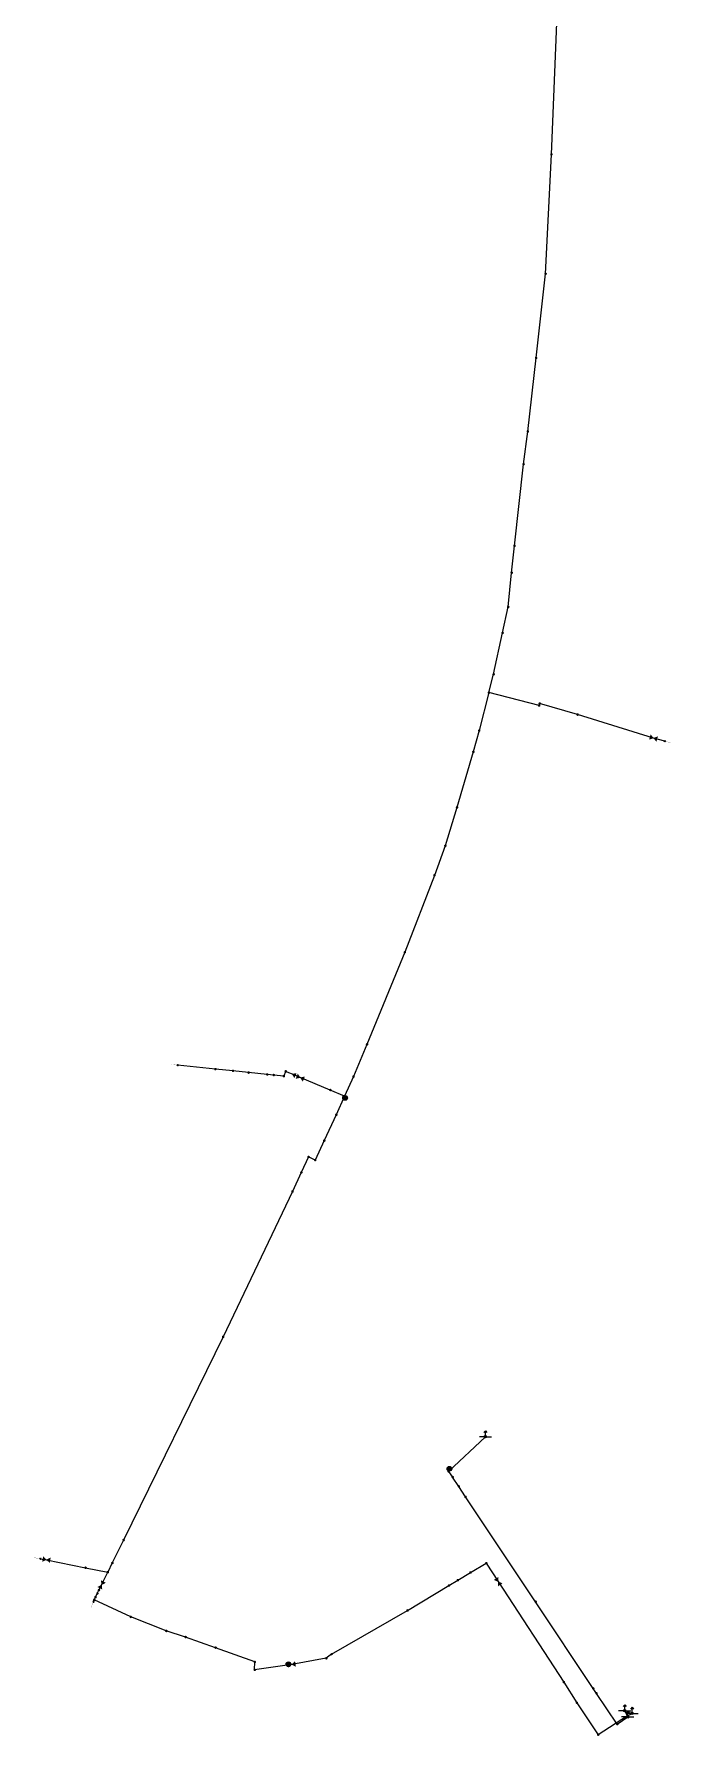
# Model space of a CAD drawing. Header units: millimetres. Extents: x 501930 to 502524, y 4059066 to 4059466.
# Drawn here: x 501930 to 501995.6, y 4059066 to 4059241.4 of the extents above; entities that cross this region are included whole.
import ezdxf

# ---------------------------------------------------------------- set-up
doc = ezdxf.new("R2010")
doc.units = ezdxf.units.MM
doc.linetypes.add('HIDDEN2', pattern=[4.7625, 3.175, -1.5875])
for name, color, linetype in [('cq', 7, 'Continuous'), ('TRLINE', 1, 'Continuous'), ('TRPOINT', 1, 'Continuous')]:
    doc.layers.add(name, color=color, linetype=linetype)

# ---------------------------------------------------------------- blocks, each defined once
blk = doc.blocks.new('非普查区')
h = blk.add_hatch(color=255)
edge = h.paths.add_edge_path()
edge.add_arc((0, 0), 0.199, 91.7031, 451.7031)
at = {"color": 6, "linetype": 'Continuous', "ltscale": 0.1, "const_width": 0.0375, "elevation": -82.22}
blk.add_lwpolyline([(0.01, -0.23, 1), (-0.01, 0.23, 1)], format="xyb", close=True, dxfattribs=at)
at = {"color": 6, "linetype": 'HIDDEN2', "ltscale": 0.1, "const_width": 0.0375, "elevation": -82.22}
blk.add_lwpolyline([(0.21, 0), (1.25, 0)], dxfattribs=at)
blk = doc.blocks.new('探测点')
blk.add_hatch(color=255).paths.add_polyline_path([(0.02, 0.24, 0.152753), (-0.11, 0.21, 0.175626), (-0.22, 0.07, 0.105315), (-0.22, -0.02, 2.264328)])
at = {"color": 6, "linetype": 'Continuous', "ltscale": 0.1, "const_width": 0.0375, "elevation": -82.22}
blk.add_lwpolyline([(-0.22, -0.02, 2.264328), (0.02, 0.24, 0.476706)], format="xyb", close=True, dxfattribs=at)
blk = doc.blocks.new('检修井')
for points in [[(-0.5, 0.02, 0.025208), (-0.49, -0.02, -0.108947), (-0.31, 0.14, -0.440477), (-0.05, 0, 0.433999), (0.23, -0.12, -0.014061), (0.48, 0.02, 1.000748)], [(0.48, 0.02, 0.014061), (0.23, -0.12, -0.433999), (-0.05, 0, 0.440477), (-0.31, 0.14, 0.108947), (-0.49, -0.02, 0.950112)]]:
    blk.add_hatch(color=255).paths.add_polyline_path(points)
at = {"color": 6, "linetype": 'Continuous', "ltscale": 0.1, "const_width": 0.0375, "elevation": -82.22}
blk.add_lwpolyline([(-0.51, -0.04, 0.948153), (0.5, 0.02, 1.064721)], format="xyb", close=True, dxfattribs=at)
at = {"color": 6, "linetype": 'Continuous', "const_width": 0.0481}
blk.add_lwpolyline([(-0.51, -0.04, -0.118749), (-0.31, 0.14, -0.440477), (-0.05, 0, 0.433999), (0.23, -0.12, -0.015556), (0.5, 0.04, -0.475971)], format="xyb", dxfattribs=at)
blk.add_circle((-0.01, 0.02), 0.486)
blk = doc.blocks.new('焊接阀门')
h = blk.add_hatch(color=255)
h.paths.add_polyline_path([(0, 0), (0.75, -0.5), (0.75, 0.5)])
h.paths.add_polyline_path([(0, 0), (-0.75, 0.5), (-0.75, -0.5)])
at = {"color": 6, "const_width": 0.07}
blk.add_lwpolyline([(-0.75, 0.5), (-0.75, -0.5), (0.75, 0.5), (0.75, -0.5), (-0.75, 0.5), (-0.75, -0.5)], dxfattribs=at)
blk = doc.blocks.new('SG')
blk.add_hatch(color=255).paths.add_polyline_path([(-0.25, 0, 1), (0.25, 0, 1)])
for p, q in [((-0.25, 0), (-1.25, 0)), ((0, 1.25), (-0.3, 0.88)), ((0, 0.25), (0, 1.25)), ((0, 1.25), (0.3, 0.88)), ((0.25, 0), (1.25, 0))]:
    blk.add_line(p, q)
blk.add_circle((0, 0), 0.25)
blk = doc.blocks.new('变径点')
for color, points in [(6, [(0.12, 0, 1), (-0.12, 0, 1)]), (255, [(0.07, 0.54), (0.09, -0.45), (0.84, 0.05)])]:
    blk.add_hatch(color=color).paths.add_polyline_path(points)
at = {"layer": 'cq', "color": 6, "const_width": 0.07}
blk.add_lwpolyline([(0.07, 0.54), (0.09, -0.45), (0.84, 0.05), (0.07, 0.54), (0.09, -0.45)], dxfattribs=at)

msp = doc.modelspace()

# ---------------------------------------------------------------- linework, layer by layer
at = {"layer": 'TRLINE'}
for p, q in [((501983.3, 4059228.974, 30.123), (501983.907, 4059243.362, 30.139)), ((501982.7, 4059216.677, 30.244), (501983.3, 4059228.974, 30.123)), ((501981.722, 4059208.004, 30.289), (501982.7, 4059216.677, 30.244)), ((501980.871, 4059200.423, 30.464), (501981.722, 4059208.004, 30.289)), ((501980.429, 4059197.055, 30.472), (501980.871, 4059200.423, 30.464)), ((501979.489, 4059188.633, 30.397), (501980.429, 4059197.055, 30.472)), ((501979.206, 4059185.862, 30.878), (501979.489, 4059188.633, 30.397)), ((501978.849, 4059182.338, 30.483), (501979.206, 4059185.862, 30.878)), ((501978.268, 4059179.66, 30.533), (501978.849, 4059182.338, 30.483)), ((501977.349, 4059175.402, 30.42), (501978.268, 4059179.66, 30.533)), ((501976.859, 4059173.504, 30.405), (501977.349, 4059175.402, 30.42)), ((501976.859, 4059173.504, 30.405), (501975.855, 4059169.594, 30.796)), ((501982.03, 4059172.177, 30.444), (501976.859, 4059173.504, 30.405)), ((501982.089, 4059172.393, 29.872), (501982.03, 4059172.177, 30.444)), ((501985.997, 4059171.242, 29.987), (501982.089, 4059172.393, 29.872)), ((501993.828, 4059168.822, 30.033), (501985.997, 4059171.242, 29.987)), ((501975.855, 4059169.594, 30.796), (501975.249, 4059167.398, 30.446)), ((501994.976, 4059168.504, 30.054), (501993.828, 4059168.822, 30.033)), ((501975.249, 4059167.398, 30.446), (501973.571, 4059161.682, 30.255)), ((501973.571, 4059161.682, 30.255), (501972.361, 4059157.714, 30.28)), ((501972.361, 4059157.714, 30.28), (501971.241, 4059154.675, 30.312)), ((501971.241, 4059154.675, 30.312), (501968.195, 4059146.75, 30.163)), ((501968.195, 4059146.75, 30.163), (501964.294, 4059137.256, 30.177)), ((501964.294, 4059137.256, 30.177), (501962.894, 4059133.926, 30.186)), ((501948.672, 4059134.705, 31.427), (501944.776, 4059135.112, 31.026)), ((501950.487, 4059134.526, 31.394), (501948.672, 4059134.705, 31.427)), ((501952.095, 4059134.344, 31.288), (501950.487, 4059134.526, 31.394)), ((501954.012, 4059134.152, 31.036), (501952.095, 4059134.344, 31.288)), ((501954.683, 4059134.091, 31.029), (501954.012, 4059134.152, 31.036)), ((501955.724, 4059133.974, 31.335), (501954.683, 4059134.091, 31.029)), ((501955.918, 4059134.475, 31.056), (501955.724, 4059133.974, 31.335)), ((501956.964, 4059134.044, 30.333), (501955.918, 4059134.475, 31.056)), ((501957.425, 4059133.825, 30.19), (501956.964, 4059134.044, 30.333)), ((501960.514, 4059132.55, 30.051), (501957.425, 4059133.825, 30.19)), ((501962.894, 4059133.926, 30.186), (501961.995, 4059131.926, 30.138)), ((501961.995, 4059131.926, 30.138), (501960.514, 4059132.55, 30.051)), ((501961.995, 4059131.926, 30.138), (501961.131, 4059130.002, 30.162)), ((501961.131, 4059130.002, 30.162), (501959.889, 4059127.33, 30.135)), ((501959.889, 4059127.33, 30.135), (501958.953, 4059125.331, 30.245)), ((501958.269, 4059125.653, 30.284), (501957.527, 4059124.052, 30.277)), ((501958.953, 4059125.331, 30.245), (501958.269, 4059125.653, 30.284)), ((501957.527, 4059124.052, 30.277), (501956.617, 4059122.084, 30.34)), ((501956.617, 4059122.084, 30.34), (501949.467, 4059107.106, 30.366)), ((501949.467, 4059107.106, 30.366), (501939.215, 4059086.169, 30.603)), ((501972.699, 4059093.242, 30.849), (501976.504, 4059096.815, 31.003)), ((501972.699, 4059093.242, 30.849), (501973.12, 4059092.658, 30.875)), ((501973.757, 4059091.698, 30.916), (501973.12, 4059092.658, 30.875)), ((501974.442, 4059090.62, 30.903), (501973.757, 4059091.698, 30.916)), ((501981.677, 4059079.809, 30.924), (501974.442, 4059090.62, 30.903)), ((501939.215, 4059086.169, 30.603), (501938.054, 4059083.802, 30.595)), ((501930.637, 4059084.245, 30.399), (501931.27, 4059084.143, 30.146)), ((501931.27, 4059084.143, 30.146), (501935.294, 4059083.314, 30.33)), ((501935.294, 4059083.314, 30.33), (501937.592, 4059082.859, 30.624)), ((501936.951, 4059081.545, 30.436), (501937.592, 4059082.859, 30.624)), ((501938.054, 4059083.802, 30.595), (501937.592, 4059082.859, 30.624)), ((501973.664, 4059082.039, 30.793), (501974.952, 4059082.817, 30.748)), ((501974.952, 4059082.817, 30.748), (501976.588, 4059083.783, 30.8)), ((501976.588, 4059083.783, 30.8), (501977.816, 4059081.879, 30.706)), ((501936.311, 4059080.275, 30.459), (501936.511, 4059080.66, 30.439)), ((501936.511, 4059080.66, 30.439), (501936.671, 4059081.009, 30.422)), ((501936.671, 4059081.009, 30.422), (501936.951, 4059081.545, 30.436)), ((501968.468, 4059078.914, 31.059), (501972.737, 4059081.481, 30.834)), ((501972.737, 4059081.481, 30.834), (501973.664, 4059082.039, 30.793)), ((501977.816, 4059081.879, 30.706), (501984.567, 4059071.526, 30.81)), ((501936.106, 4059079.812, 30.441), (501936.189, 4059080.012, 30.439)), ((501936.189, 4059080.012, 30.439), (501936.311, 4059080.275, 30.459)), ((501939.953, 4059078.241, 30.247), (501936.189, 4059080.012, 30.439)), ((501960.657, 4059074.391, 30.824), (501968.468, 4059078.914, 31.059)), ((501987.609, 4059070.876, 31.027), (501981.677, 4059079.809, 30.924)), ((501943.617, 4059076.795, 30.088), (501939.953, 4059078.241, 30.247)), ((501945.608, 4059076.169, 30.31), (501943.617, 4059076.795, 30.088)), ((501948.699, 4059075.075, 30.49), (501945.608, 4059076.169, 30.31)), ((501952.728, 4059073.601, 30.489), (501948.699, 4059075.075, 30.49)), ((501952.722, 4059072.785, 30.475), (501952.728, 4059073.601, 30.489)), ((501960.097, 4059073.978, 30.407), (501956.541, 4059073.337, 29.465)), ((501960.657, 4059074.391, 30.824), (501960.097, 4059073.978, 30.407)), ((501956.541, 4059073.337, 29.465), (501952.722, 4059072.785, 30.475)), ((501984.567, 4059071.526, 30.81), (501985.917, 4059069.394, 30.752)), ((501987.942, 4059070.366, 30.971), (501987.609, 4059070.876, 31.027)), ((501990.09, 4059067.194, 30.962), (501987.942, 4059070.366, 30.971)), ((501985.917, 4059069.394, 30.752), (501988.125, 4059066.107, 30.712)), ((501991.137, 4059068.046, 31.006), (501990.859, 4059068.573, 31.011)), ((501991.137, 4059068.046, 31.006), (501991.611, 4059068.303, 30.295)), ((501991.137, 4059068.046, 31.006), (501988.125, 4059066.107, 30.712)), ((501990.09, 4059067.194, 30.962), (501991.165, 4059067.931, 31.034))]:
    msp.add_line(p, q, dxfattribs=at)

# ---------------------------------------------------------------- block references
at = {"layer": 'TRPOINT', "xscale": 0.5, "yscale": 0.5}
for name, p in [('探测点', (501983.3, 4059228.974, 31.333)), ('探测点', (501982.7, 4059216.677, 31.454)), ('探测点', (501981.722, 4059208.004, 31.519)), ('探测点', (501980.871, 4059200.423, 31.504)), ('探测点', (501980.429, 4059197.055, 31.422)), ('探测点', (501979.489, 4059188.633, 31.357)), ('探测点', (501979.206, 4059185.862, 31.728)), ('探测点', (501978.849, 4059182.338, 31.313)), ('探测点', (501978.268, 4059179.66, 31.363)), ('探测点', (501977.349, 4059175.402, 31.22)), ('探测点', (501976.859, 4059173.504, 31.255)), ('探测点', (501982.03, 4059172.177, 31.294)), ('探测点', (501982.089, 4059172.393, 31.332)), ('探测点', (501985.997, 4059171.242, 31.377)), ('探测点', (501975.855, 4059169.594, 31.686)), ('探测点', (501975.249, 4059167.398, 31.376)), ('探测点', (501973.571, 4059161.682, 31.215)), ('探测点', (501972.361, 4059157.714, 31.25)), ('探测点', (501971.241, 4059154.675, 31.282)), ('探测点', (501968.195, 4059146.75, 31.163)), ('探测点', (501964.294, 4059137.256, 31.157)), ('探测点', (501948.672, 4059134.705, 31.727)), ('探测点', (501950.487, 4059134.526, 31.694)), ('探测点', (501952.095, 4059134.344, 31.588)), ('探测点', (501954.012, 4059134.152, 31.386)), ('探测点', (501954.683, 4059134.091, 31.429)), ('探测点', (501955.724, 4059133.974, 31.735)), ('探测点', (501955.918, 4059134.475, 31.456)), ('探测点', (501962.894, 4059133.926, 31.156)), ('探测点', (501960.514, 4059132.55, 31.281)), ('检修井', (501962.052, 4059131.724, 31.145)), ('探测点', (501961.995, 4059131.926, 31.138)), ('探测点', (501961.131, 4059130.002, 31.182)), ('探测点', (501959.889, 4059127.33, 31.165)), ('探测点', (501958.269, 4059125.653, 31.184)), ('探测点', (501958.953, 4059125.331, 31.145)), ('探测点', (501957.527, 4059124.052, 31.087)), ('探测点', (501956.617, 4059122.084, 31.15)), ('探测点', (501949.467, 4059107.106, 31.096)), ('SG', (501976.504, 4059096.815, 31.903)), ('检修井', (501972.795, 4059093.505, 31.621)), ('探测点', (501972.699, 4059093.242, 31.629)), ('探测点', (501973.12, 4059092.658, 31.635)), ('探测点', (501973.757, 4059091.698, 31.616)), ('探测点', (501974.442, 4059090.62, 31.663)), ('探测点', (501939.215, 4059086.169, 31.313)), ('探测点', (501938.054, 4059083.802, 31.325)), ('探测点', (501935.294, 4059083.314, 31.25)), ('探测点', (501937.592, 4059082.859, 31.354)), ('探测点', (501973.664, 4059082.039, 31.693)), ('探测点', (501974.952, 4059082.817, 31.648)), ('探测点', (501976.588, 4059083.783, 31.7)), ('探测点', (501936.311, 4059080.275, 31.359)), ('探测点', (501936.511, 4059080.66, 31.339)), ('探测点', (501936.671, 4059081.009, 31.322)), ('探测点', (501972.737, 4059081.481, 31.734)), ('探测点', (501936.189, 4059080.012, 31.339)), ('探测点', (501968.468, 4059078.914, 31.719)), ('探测点', (501981.677, 4059079.809, 31.664)), ('探测点', (501939.953, 4059078.241, 31.367)), ('探测点', (501943.617, 4059076.795, 31.368)), ('探测点', (501945.608, 4059076.169, 31.49)), ('探测点', (501948.699, 4059075.075, 31.55)), ('探测点', (501952.728, 4059073.601, 31.579)), ('检修井', (501956.211, 4059073.361, 31.658)), ('探测点', (501960.097, 4059073.978, 31.567)), ('探测点', (501952.722, 4059072.785, 31.575)), ('探测点', (501984.567, 4059071.526, 31.71)), ('探测点', (501987.609, 4059070.876, 31.707)), ('探测点', (501987.942, 4059070.366, 31.711)), ('探测点', (501985.917, 4059069.394, 31.712)), ('SG', (501990.859, 4059068.573, 31.811)), ('SG', (501991.165, 4059067.931, 31.834)), ('SG', (501991.611, 4059068.303, 31.095)), ('探测点', (501991.137, 4059068.046, 31.806)), ('探测点', (501990.09, 4059067.194, 31.702)), ('探测点', (501988.125, 4059066.107, 31.712))]:
    msp.add_blockref(name, p, dxfattribs=at)
for name, p, rotation in [('焊接阀门', (501993.828, 4059168.822, 31.633), 164.5170830518557), ('非普查区', (501994.976, 4059168.504, 31.654), 344.5170830518557), ('非普查区', (501944.776, 4059135.112, 31.226), 174.0361642789894), ('变径点', (501956.964, 4059134.044, 31.333), 154.5897467880811), ('焊接阀门', (501957.425, 4059133.825, 31.19), 157.5713708536465), ('非普查区', (501930.637, 4059084.245, 31.499), 170.8461905505365), ('焊接阀门', (501931.27, 4059084.143, 31.246), 350.8461905505364), ('焊接阀门', (501977.816, 4059081.879, 31.666), 302.820315947687), ('焊接阀门', (501936.951, 4059081.545, 31.336), 62.41797078315606), ('非普查区', (501936.106, 4059079.812, 31.341), 247.4615499819324), ('焊接阀门', (501956.541, 4059073.337, 30.575), 8.224597776893704), ('非普查区', (501960.657, 4059074.391, 31.704), 210.0732089990665)]:
    msp.add_blockref(name, p, dxfattribs=dict(at, rotation=rotation))

doc.saveas('drawing.dxf')
